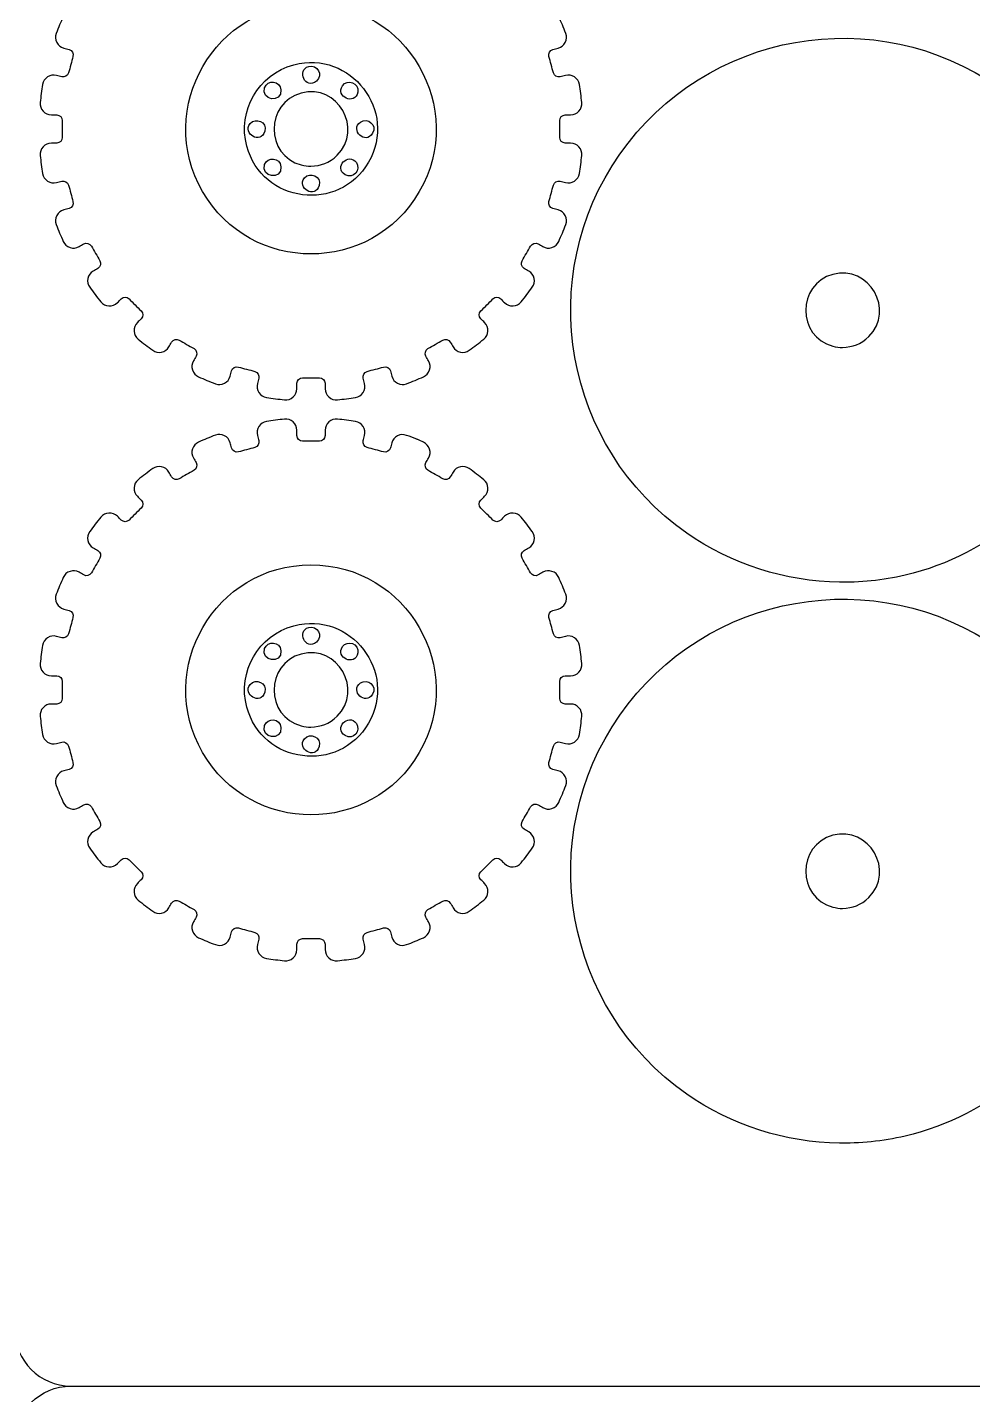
# Model space of a CAD drawing. Extents: x 363 to 933, y 152 to 732.
# Drawn here: x 743.9 to 828.1, y 441.2 to 563.1 of the extents above; entities that cross this region are included whole.
import ezdxf

# ---------------------------------------------------------------- set-up
doc = ezdxf.new("R2010")
doc.units = 0
doc.layers.get('0').update_dxf_attribs({"linetype": 'CONTINUOUS'})

msp = doc.modelspace()

# ---------------------------------------------------------------- linework, layer by layer
at = {"color": 3}
for p, q in [((768.73144, 531.89009), (769.28144, 531.89009)), ((768.73144, 481.89049), (769.28144, 481.89049))]:
    msp.add_line(p, q, dxfattribs=at)
at = {"color": 5}
msp.add_line((747.73314, 442.00749), (927.73304, 442.00749), dxfattribs=at)
msp.add_line((747.73314, 442.00749), (927.73304, 442.00749), dxfattribs=at)
at = {"color": 0}
for points in [[(759.48134, 548.48349), (755.19904, 555.90049), (760.57444, 565.21099), (769.13894, 565.21099)], [(769.13894, 565.21099), (777.70364, 565.21099), (783.07834, 555.90069), (778.79644, 548.48349)], [(767.60584, 559.78099), (772.68574, 561.14129), (776.89784, 555.65219), (774.26874, 551.09769)], [(763.41724, 552.52629), (762.57114, 555.68359), (764.44814, 558.93539), (767.60584, 559.78099)], [(769.62194, 558.32589), (768.64894, 557.52449), (767.80054, 559.32279), (768.94354, 559.63049)], [(768.94354, 559.63049), (769.67274, 559.82669), (770.28644, 558.87309), (769.62194, 558.32589)], [(765.00654, 557.74229), (765.26614, 558.45489), (766.39644, 558.40239), (766.46384, 557.55069)], [(771.94714, 557.91599), (772.38414, 558.53989), (773.46164, 558.19169), (773.30524, 557.35299)], [(766.46384, 557.55069), (766.56334, 556.29199), (764.60084, 556.62839), (765.00654, 557.74229)], [(773.30524, 557.35299), (773.07424, 556.11379), (771.26774, 556.94579), (771.94714, 557.91599)], [(763.71834, 554.54309), (764.20714, 555.12529), (765.25114, 554.68759), (765.02204, 553.86389)], [(774.63474, 553.68319), (773.99514, 552.59599), (772.57904, 553.99569), (773.55194, 554.67679)], [(773.55194, 554.67679), (774.17064, 555.10979), (775.06924, 554.42199), (774.63474, 553.68319)], [(765.02204, 553.86389), (764.68404, 552.64889), (762.95704, 553.63609), (763.71834, 554.54309)], [(774.26874, 551.09769), (771.63984, 546.54339), (764.77834, 547.44709), (763.41724, 552.52629)], [(765.00654, 550.89209), (765.26614, 551.60469), (766.39644, 551.55229), (766.46384, 550.70049)], [(772.18784, 549.98229), (771.10004, 550.62229), (772.50134, 552.03779), (773.18134, 551.06509)], [(773.18134, 551.06509), (773.61444, 550.44539), (772.92604, 549.54809), (772.18784, 549.98229)], [(766.46384, 550.70049), (766.56354, 549.44189), (764.60084, 549.77809), (765.00654, 550.89209)], [(769.86584, 549.02009), (769.52784, 547.80499), (767.80084, 548.79229), (768.56224, 549.69929)], [(768.56224, 549.69929), (769.05104, 550.28139), (770.09484, 549.84369), (769.86584, 549.02009)], [(778.79644, 548.48349), (774.51424, 541.06659), (763.76354, 541.06649), (759.48134, 548.48349)], [(759.48134, 498.48389), (755.19904, 505.90089), (760.57444, 515.21139), (769.13894, 515.21139)], [(769.13894, 515.21139), (777.70364, 515.21139), (783.07834, 505.90109), (778.79644, 498.48389)], [(767.60584, 509.78139), (772.68574, 511.14169), (776.89784, 505.65259), (774.26874, 501.09809)], [(763.41724, 502.52669), (762.57114, 505.68399), (764.44814, 508.93579), (767.60584, 509.78139)], [(769.62194, 508.32629), (768.64894, 507.52489), (767.80054, 509.32319), (768.94354, 509.63089)], [(768.94354, 509.63089), (769.67274, 509.82709), (770.28644, 508.87349), (769.62194, 508.32629)], [(765.00654, 507.74269), (765.26614, 508.45529), (766.39644, 508.40279), (766.46384, 507.55109)], [(771.94714, 507.91639), (772.38414, 508.54029), (773.46164, 508.19209), (773.30524, 507.35339)], [(766.46384, 507.55109), (766.56334, 506.29239), (764.60084, 506.62879), (765.00654, 507.74269)], [(773.30524, 507.35339), (773.07424, 506.11419), (771.26774, 506.94619), (771.94714, 507.91639)], [(763.71834, 504.54349), (764.20714, 505.12569), (765.25114, 504.68799), (765.02204, 503.86429)], [(774.63474, 503.68359), (773.99514, 502.59639), (772.57904, 503.99609), (773.55194, 504.67719)], [(773.55194, 504.67719), (774.17064, 505.11019), (775.06924, 504.42239), (774.63474, 503.68359)], [(765.02204, 503.86429), (764.68404, 502.64929), (762.95704, 503.63649), (763.71834, 504.54349)], [(774.26874, 501.09809), (771.63984, 496.54379), (764.77834, 497.44749), (763.41724, 502.52669)], [(765.00654, 500.89249), (765.26614, 501.60509), (766.39644, 501.55269), (766.46384, 500.70089)], [(772.18784, 499.98269), (771.10004, 500.62269), (772.50134, 502.03819), (773.18134, 501.06549)], [(773.18134, 501.06549), (773.61444, 500.44579), (772.92604, 499.54849), (772.18784, 499.98269)], [(766.46384, 500.70089), (766.56354, 499.44229), (764.60084, 499.77849), (765.00654, 500.89249)], [(768.56224, 499.69969), (769.05104, 500.28179), (770.09484, 499.84409), (769.86584, 499.02049)], [(769.86584, 499.02049), (769.52784, 497.80539), (767.80084, 498.79269), (768.56224, 499.69969)], [(778.79644, 498.48389), (774.51424, 491.06699), (763.76354, 491.06689), (759.48134, 498.48389)]]:
    msp.add_open_spline(points, degree=3, dxfattribs=at)
at = {"color": 3}
for points in [[(796.66834, 551.80569), (804.34314, 562.77159), (819.49754, 565.44069), (830.44584, 557.77819)], [(747.05394, 564.08749), (746.83104, 563.59319), (746.62334, 563.09199), (746.43154, 562.58479)], [(791.84634, 562.58459), (791.65454, 563.09189), (791.44684, 563.59319), (791.22384, 564.08749)], [(746.43154, 562.58479), (746.32654, 562.30709), (746.34124, 562.04069), (746.47624, 561.77629)], [(791.80154, 561.77609), (791.93654, 562.04049), (791.95134, 562.30689), (791.84634, 562.58459)], [(746.47624, 561.77629), (746.61144, 561.51139), (746.81784, 561.34379), (747.10494, 561.26589)], [(747.10494, 561.26589), (747.25944, 561.22399), (747.41394, 561.18199), (747.56854, 561.14009)], [(747.56854, 561.14009), (747.83384, 561.06819), (747.99184, 560.79359), (747.92074, 560.52809)], [(790.35704, 560.52809), (790.28594, 560.79359), (790.44394, 561.06819), (790.70924, 561.14009)], [(790.70924, 561.14009), (790.86384, 561.18199), (791.01834, 561.22399), (791.17284, 561.26589)], [(791.17284, 561.26589), (791.45974, 561.34379), (791.66634, 561.51129), (791.80154, 561.77609)], [(747.92074, 560.52809), (747.79024, 560.04089), (747.65964, 559.55369), (747.52914, 559.06649)], [(790.74864, 559.06649), (790.61814, 559.55369), (790.48754, 560.04089), (790.35704, 560.52809)], [(745.65394, 558.70759), (745.40444, 558.54589), (745.25894, 558.32339), (745.21104, 558.02999)], [(746.45344, 558.83539), (746.16614, 558.91139), (745.90334, 558.86929), (745.65394, 558.70759)], [(746.91824, 558.71249), (746.76334, 558.75349), (746.60844, 558.79439), (746.45344, 558.83539)], [(747.52914, 559.06649), (747.45804, 558.80099), (747.18394, 558.64219), (746.91824, 558.71249)], [(791.35954, 558.71249), (791.09384, 558.64219), (790.81974, 558.80099), (790.74864, 559.06649)], [(791.82444, 558.83539), (791.66944, 558.79439), (791.51444, 558.75349), (791.35954, 558.71249)], [(792.62394, 558.70759), (792.37454, 558.86929), (792.11174, 558.91129), (791.82444, 558.83539)], [(793.06684, 558.02989), (793.01884, 558.32339), (792.87354, 558.54589), (792.62394, 558.70759)], [(745.21104, 558.02999), (745.12354, 557.49469), (745.05264, 556.95669), (744.99864, 556.41699)], [(793.27924, 556.41699), (793.22524, 556.95669), (793.15434, 557.49459), (793.06684, 558.02989)], [(744.99864, 556.41699), (744.96914, 556.12159), (745.05244, 555.86809), (745.25124, 555.64759)], [(793.02664, 555.64759), (793.22544, 555.86809), (793.30874, 556.12159), (793.27924, 556.41699)], [(745.25124, 555.64759), (745.45054, 555.42679), (745.69334, 555.31839), (745.99074, 555.31749)], [(745.99074, 555.31749), (746.15084, 555.31699), (746.31104, 555.31649), (746.47124, 555.31599)], [(746.47124, 555.31599), (746.74604, 555.31509), (746.96964, 555.09079), (746.96964, 554.81599)], [(746.96964, 554.81599), (746.96964, 554.31159), (746.96964, 553.80729), (746.96964, 553.30289)], [(791.30824, 554.81589), (791.30824, 555.09059), (791.53164, 555.31489), (791.80634, 555.31589)], [(791.30824, 553.30289), (791.30824, 553.80719), (791.30824, 554.31159), (791.30824, 554.81589)], [(791.80634, 555.31589), (791.96664, 555.31649), (792.12694, 555.31699), (792.28714, 555.31749)], [(792.28714, 555.31749), (792.58454, 555.31839), (792.82734, 555.42679), (793.02664, 555.64759)], [(745.25114, 552.47099), (745.05234, 552.25059), (744.96914, 551.99719), (744.99864, 551.70179)], [(745.99034, 552.80129), (745.69294, 552.80029), (745.45024, 552.69179), (745.25114, 552.47099)], [(746.47124, 552.80289), (746.31094, 552.80239), (746.15064, 552.80179), (745.99034, 552.80129)], [(746.96964, 553.30289), (746.96964, 553.02809), (746.74604, 552.80379), (746.47124, 552.80289)], [(791.80664, 552.80289), (791.53184, 552.80379), (791.30824, 553.02809), (791.30824, 553.30289)], [(792.28754, 552.80129), (792.12724, 552.80179), (791.96694, 552.80239), (791.80664, 552.80289)], [(793.02674, 552.47099), (792.82764, 552.69179), (792.58494, 552.80029), (792.28754, 552.80129)], [(793.27924, 551.70179), (793.30874, 551.99719), (793.22554, 552.25059), (793.02674, 552.47099)], [(744.99864, 551.70179), (745.05264, 551.16209), (745.12354, 550.62409), (745.21104, 550.08869)], [(802.64084, 518.02809), (791.67494, 525.70309), (789.00574, 540.85729), (796.66834, 551.80569)], [(793.06684, 550.08879), (793.15434, 550.62409), (793.22524, 551.16209), (793.27924, 551.70179)], [(745.21104, 550.08869), (745.25894, 549.79529), (745.40444, 549.57279), (745.65394, 549.41109)], [(792.62394, 549.41099), (792.87344, 549.57279), (793.01894, 549.79529), (793.06684, 550.08879)], [(745.65394, 549.41109), (745.90334, 549.24939), (746.16614, 549.20729), (746.45344, 549.28329)], [(746.45344, 549.28329), (746.60834, 549.32419), (746.76334, 549.36519), (746.91824, 549.40619)], [(746.91824, 549.40619), (747.18394, 549.47649), (747.45794, 549.31769), (747.52914, 549.05219)], [(747.52914, 549.05219), (747.65964, 548.56509), (747.79024, 548.07789), (747.92074, 547.59079)], [(790.35704, 547.59079), (790.48754, 548.07789), (790.61814, 548.56499), (790.74864, 549.05219)], [(790.74864, 549.05219), (790.81984, 549.31769), (791.09384, 549.47649), (791.35954, 549.40619)], [(791.35954, 549.40619), (791.51444, 549.36519), (791.66944, 549.32429), (791.82444, 549.28329)], [(791.82444, 549.28329), (792.11174, 549.20739), (792.37454, 549.24939), (792.62394, 549.41099)], [(747.92074, 547.59079), (747.99184, 547.32529), (747.83394, 547.05079), (747.56864, 546.97879)], [(790.70914, 546.97879), (790.44384, 547.05079), (790.28594, 547.32529), (790.35704, 547.59079)], [(746.47604, 546.34239), (746.34114, 546.07809), (746.32644, 545.81169), (746.43144, 545.53409)], [(747.10454, 546.85279), (746.81764, 546.77479), (746.61124, 546.60719), (746.47604, 546.34239)], [(747.56864, 546.97879), (747.41394, 546.93689), (747.25924, 546.89489), (747.10454, 546.85279)], [(791.17334, 546.85279), (791.01864, 546.89479), (790.86384, 546.93689), (790.70914, 546.97879)], [(791.80174, 546.34259), (791.66654, 546.60729), (791.46014, 546.77489), (791.17334, 546.85279)], [(791.84644, 545.53419), (791.95144, 545.81189), (791.93664, 546.07819), (791.80174, 546.34259)], [(746.43144, 545.53409), (746.62334, 545.02679), (746.83084, 544.52539), (747.05394, 544.03109)], [(791.22384, 544.03109), (791.44694, 544.52549), (791.65464, 545.02679), (791.84644, 545.53419)], [(747.05394, 544.03109), (747.17634, 543.75999), (747.37434, 543.58269), (747.65734, 543.49109)], [(748.46274, 543.57489), (748.60174, 543.65449), (748.74084, 543.73419), (748.87984, 543.81379)], [(748.87984, 543.81379), (749.11834, 543.95029), (749.42394, 543.86789), (749.56134, 543.62999)], [(749.56134, 543.62999), (749.81354, 543.19319), (750.06574, 542.75639), (750.31794, 542.31959)], [(787.95984, 542.31959), (788.21204, 542.75639), (788.46424, 543.19309), (788.71644, 543.62989)], [(788.71644, 543.62989), (788.85384, 543.86789), (789.15944, 543.95029), (789.39794, 543.81379)], [(789.39794, 543.81379), (789.53694, 543.73419), (789.67604, 543.65449), (789.81504, 543.57489)], [(790.62044, 543.49109), (790.90334, 543.58269), (791.10144, 543.75999), (791.22384, 544.03109)], [(747.65734, 543.49109), (747.94004, 543.39949), (748.20484, 543.42709), (748.46274, 543.57489)], [(789.81504, 543.57489), (790.07294, 543.42709), (790.33774, 543.39949), (790.62044, 543.49109)], [(749.72084, 541.39559), (749.46374, 541.24619), (749.30774, 541.03079), (749.24564, 540.73999)], [(750.13644, 541.63749), (749.99794, 541.55679), (749.85944, 541.47619), (749.72084, 541.39559)], [(750.31794, 542.31959), (750.45534, 542.08159), (750.37394, 541.77569), (750.13644, 541.63749)], [(788.14134, 541.63749), (787.90384, 541.77569), (787.82244, 542.08159), (787.95984, 542.31959)], [(788.55694, 541.39559), (788.41834, 541.47619), (788.27984, 541.55679), (788.14134, 541.63749)], [(789.03214, 540.73999), (788.97004, 541.03079), (788.81404, 541.24619), (788.55694, 541.39559)], [(749.24564, 540.73999), (749.18374, 540.45009), (749.23854, 540.18809), (749.41164, 539.94739)], [(749.41164, 539.94739), (749.72834, 539.50699), (750.05874, 539.07649), (750.40214, 538.65669)], [(787.87564, 538.65669), (788.21904, 539.07649), (788.54944, 539.50699), (788.86614, 539.94739)], [(788.86614, 539.94739), (789.03924, 540.18809), (789.09404, 540.45009), (789.03214, 540.73999)], [(751.88084, 538.58059), (751.99444, 538.69349), (752.10814, 538.80629), (752.22164, 538.91919)], [(752.22164, 538.91919), (752.41654, 539.11309), (752.73334, 539.11269), (752.92774, 538.91829)], [(752.92774, 538.91829), (753.28444, 538.56169), (753.64104, 538.20499), (753.99774, 537.84839)], [(784.28004, 537.84839), (784.63674, 538.20499), (784.99334, 538.56159), (785.34994, 538.91829)], [(785.34994, 538.91829), (785.54434, 539.11269), (785.86124, 539.11309), (786.05614, 538.91919)], [(786.05614, 538.91919), (786.16964, 538.80629), (786.28334, 538.69349), (786.39694, 538.58059)], [(750.40214, 538.65669), (750.59034, 538.42659), (750.82764, 538.30659), (751.12454, 538.29129)], [(751.12454, 538.29129), (751.42064, 538.27609), (751.67054, 538.37169), (751.88084, 538.58059)], [(753.99774, 537.84839), (754.19194, 537.65409), (754.19254, 537.33749), (753.99894, 537.14249)], [(784.27874, 537.14249), (784.08514, 537.33749), (784.08574, 537.65409), (784.28004, 537.84839)], [(786.39694, 538.58059), (786.60724, 538.37169), (786.85714, 538.27609), (787.15324, 538.29129)], [(787.15324, 538.29129), (787.45014, 538.30659), (787.68744, 538.42659), (787.87564, 538.65669)], [(753.65994, 536.80119), (753.45114, 536.59089), (753.35554, 536.34109), (753.37074, 536.04509)], [(753.99894, 537.14249), (753.88594, 537.02869), (753.77294, 536.91499), (753.65994, 536.80119)], [(784.61774, 536.80119), (784.50474, 536.91489), (784.39174, 537.02869), (784.27874, 537.14249)], [(784.90694, 536.04489), (784.92214, 536.34089), (784.82664, 536.59079), (784.61774, 536.80119)], [(753.37074, 536.04509), (753.38614, 535.74819), (753.50604, 535.51089), (753.73614, 535.32259)], [(753.73614, 535.32259), (754.15584, 534.97909), (754.58634, 534.64889), (755.02674, 534.33229)], [(756.47494, 534.64139), (756.55554, 534.77989), (756.63614, 534.91849), (756.71684, 535.05699)], [(756.71684, 535.05699), (756.85504, 535.29449), (757.16094, 535.37589), (757.39894, 535.23849)], [(757.39894, 535.23849), (757.83574, 534.98629), (758.27254, 534.73409), (758.70934, 534.48189)], [(779.56834, 534.48189), (780.00514, 534.73409), (780.44184, 534.98629), (780.87854, 535.23849)], [(780.87854, 535.23849), (781.11654, 535.37589), (781.42254, 535.29449), (781.56074, 535.05699)], [(781.56074, 535.05699), (781.64144, 534.91849), (781.72204, 534.77989), (781.80264, 534.64139)], [(783.25074, 534.33219), (783.69114, 534.64879), (784.12154, 534.97909), (784.54134, 535.32239)], [(784.54134, 535.32239), (784.77154, 535.51069), (784.89154, 535.74789), (784.90694, 536.04489)], [(755.02674, 534.33229), (755.26744, 534.15919), (755.52934, 534.10419), (755.81924, 534.16609)], [(755.81924, 534.16609), (756.11014, 534.22819), (756.32544, 534.38429), (756.47494, 534.64139)], [(758.70934, 534.48189), (758.94734, 534.34449), (759.02974, 534.03889), (758.89324, 533.80039)], [(779.38454, 533.80029), (779.24784, 534.03879), (779.33034, 534.34449), (779.56834, 534.48189)], [(781.80264, 534.64139), (781.95214, 534.38429), (782.16744, 534.22829), (782.45824, 534.16619)], [(782.45824, 534.16619), (782.74814, 534.10429), (783.01004, 534.15909), (783.25074, 534.33219)], [(758.65434, 533.38329), (758.50654, 533.12539), (758.47894, 532.86059), (758.57054, 532.57789)], [(758.89324, 533.80039), (758.81364, 533.66139), (758.73394, 533.52229), (758.65434, 533.38329)], [(762.05824, 532.48919), (762.13024, 532.75449), (762.40474, 532.91239), (762.67024, 532.84129)], [(762.67024, 532.84129), (763.15744, 532.71079), (763.64454, 532.58019), (764.13174, 532.44969)], [(774.14604, 532.44969), (774.63324, 532.58019), (775.12044, 532.71079), (775.60754, 532.84129)], [(775.60754, 532.84129), (775.87294, 532.91239), (776.14744, 532.75449), (776.21944, 532.48939)], [(779.62364, 533.38289), (779.54394, 533.52209), (779.46424, 533.66119), (779.38454, 533.80029)], [(779.70734, 532.57769), (779.79894, 532.86039), (779.77134, 533.12509), (779.62364, 533.38289)], [(758.57054, 532.57789), (758.66214, 532.29499), (758.83944, 532.09689), (759.11054, 531.97449)], [(759.11054, 531.97449), (759.60494, 531.75139), (760.10624, 531.54369), (760.61364, 531.35189)], [(760.61364, 531.35189), (760.89134, 531.24689), (761.15764, 531.26169), (761.42204, 531.39659)], [(761.42204, 531.39659), (761.68674, 531.53179), (761.85434, 531.73819), (761.93224, 532.02499)], [(761.93224, 532.02499), (761.97424, 532.17969), (762.01634, 532.33449), (762.05824, 532.48919)], [(764.13174, 532.44969), (764.39714, 532.37859), (764.55594, 532.10459), (764.48574, 531.83889)], [(764.48574, 531.83889), (764.44474, 531.68389), (764.40384, 531.52879), (764.36284, 531.37369)], [(767.88234, 531.39169), (767.88324, 531.66649), (768.10754, 531.89009), (768.38234, 531.89009)], [(768.38234, 531.89009), (768.49874, 531.89009), (768.61504, 531.89009), (768.73144, 531.89009)], [(769.28144, 531.89009), (769.48614, 531.89009), (769.69074, 531.89009), (769.89544, 531.89009)], [(769.89544, 531.89009), (770.17014, 531.89009), (770.39444, 531.66669), (770.39544, 531.39199)], [(773.79204, 531.83889), (773.72184, 532.10459), (773.88064, 532.37859), (774.14604, 532.44969)], [(773.91494, 531.37369), (773.87394, 531.52879), (773.83304, 531.68389), (773.79204, 531.83889)], [(776.21944, 532.48939), (776.26144, 532.33469), (776.30344, 532.17999), (776.34534, 532.02539)], [(776.34534, 532.02539), (776.42324, 531.73839), (776.59084, 531.53179), (776.85574, 531.39659)], [(776.85574, 531.39659), (777.12014, 531.26159), (777.38664, 531.24679), (777.66424, 531.35189)], [(777.66424, 531.35189), (778.17154, 531.54369), (778.67294, 531.75129), (779.16724, 531.97439)], [(779.16724, 531.97439), (779.43834, 532.09679), (779.61564, 532.29489), (779.70734, 532.57769)], [(764.36284, 531.37369), (764.28694, 531.08639), (764.32894, 530.82369), (764.49064, 530.57429)], [(764.49064, 530.57429), (764.65234, 530.32469), (764.87484, 530.17939), (765.16834, 530.13139)], [(767.55054, 530.17149), (767.77134, 530.37059), (767.87974, 530.61339), (767.88074, 530.91069)], [(767.88074, 530.91069), (767.88124, 531.07099), (767.88184, 531.23129), (767.88234, 531.39169)], [(770.39544, 531.39199), (770.39604, 531.23169), (770.39654, 531.07139), (770.39704, 530.91109)], [(770.39704, 530.91109), (770.39794, 530.61369), (770.50634, 530.37089), (770.72714, 530.17159)], [(773.10944, 530.13139), (773.40294, 530.17939), (773.62544, 530.32469), (773.78714, 530.57429)], [(773.78714, 530.57429), (773.94884, 530.82369), (773.99084, 531.08639), (773.91494, 531.37369)], [(765.16834, 530.13139), (765.70364, 530.04389), (766.24154, 529.97299), (766.78124, 529.91899)], [(766.78124, 529.91899), (767.07664, 529.88949), (767.33004, 529.97279), (767.55054, 530.17149)], [(770.72714, 530.17159), (770.94764, 529.97279), (771.20114, 529.88949), (771.49654, 529.91899)], [(771.49654, 529.91899), (772.03624, 529.97299), (772.57414, 530.04389), (773.10944, 530.13139)], [(839.33264, 529.59499), (836.64734, 522.23759), (830.40234, 516.50239), (822.83614, 514.47009)], [(765.16834, 527.98779), (764.87484, 527.93979), (764.65234, 527.79449), (764.49064, 527.54489)], [(766.78124, 528.20019), (766.24154, 528.14619), (765.70364, 528.07529), (765.16834, 527.98779)], [(767.55054, 527.94769), (767.33004, 528.14639), (767.07664, 528.22969), (766.78124, 528.20019)], [(767.88074, 527.20849), (767.87974, 527.50579), (767.77134, 527.74859), (767.55054, 527.94769)], [(770.72714, 527.94749), (770.50634, 527.74819), (770.39794, 527.50539), (770.39704, 527.20799)], [(771.49654, 528.20009), (771.20114, 528.22959), (770.94764, 528.14629), (770.72714, 527.94749)], [(773.10964, 527.98769), (772.57434, 528.07529), (772.03634, 528.14609), (771.49654, 528.20009)], [(773.78724, 527.54459), (773.62554, 527.79409), (773.40314, 527.93959), (773.10964, 527.98769)], [(760.61354, 526.76719), (760.10624, 526.57529), (759.60484, 526.36779), (759.11054, 526.14479)], [(761.42184, 526.72259), (761.15754, 526.85749), (760.89114, 526.87219), (760.61354, 526.76719)], [(761.93224, 526.09409), (761.85424, 526.38099), (761.68664, 526.58739), (761.42184, 526.72259)], [(764.49064, 527.54489), (764.32894, 527.29549), (764.28694, 527.03279), (764.36284, 526.74549)], [(764.36284, 526.74549), (764.40384, 526.59039), (764.44474, 526.43529), (764.48574, 526.28029)], [(767.88234, 526.72749), (767.88184, 526.88789), (767.88124, 527.04819), (767.88074, 527.20849)], [(768.38234, 526.22909), (768.10754, 526.22909), (767.88324, 526.45269), (767.88234, 526.72749)], [(770.39554, 526.72749), (770.39464, 526.45269), (770.17034, 526.22909), (769.89554, 526.22909)], [(770.39704, 527.20799), (770.39654, 527.04789), (770.39604, 526.88769), (770.39554, 526.72749)], [(773.91494, 526.74529), (773.99084, 527.03249), (773.94894, 527.29529), (773.78724, 527.54459)], [(773.79204, 526.28039), (773.83304, 526.43529), (773.87394, 526.59029), (773.91494, 526.74529)], [(776.84944, 526.70459), (776.58544, 526.56919), (776.41854, 526.36319), (776.34074, 526.07689)], [(777.65594, 526.75149), (777.37854, 526.85519), (777.11294, 526.83979), (776.84944, 526.70459)], [(778.58214, 526.40529), (778.27344, 526.52069), (777.96464, 526.63599), (777.65594, 526.75149)], [(758.57054, 525.54159), (758.47894, 525.25889), (758.50644, 524.99429), (758.65404, 524.73639)], [(759.11054, 526.14479), (758.83954, 526.02249), (758.66224, 525.82439), (758.57054, 525.54159)], [(762.05834, 525.62999), (762.01634, 525.78469), (761.97434, 525.93939), (761.93224, 526.09409)], [(762.67024, 525.27799), (762.40474, 525.20689), (762.13034, 525.36479), (762.05834, 525.62999)], [(764.13174, 525.66949), (763.64454, 525.53899), (763.15734, 525.40849), (762.67024, 525.27799)], [(764.48574, 526.28029), (764.55594, 526.01459), (764.39714, 525.74059), (764.13174, 525.66949)], [(769.89554, 526.22909), (769.39114, 526.22909), (768.88674, 526.22909), (768.38234, 526.22909)], [(774.14604, 525.66949), (773.88054, 525.74069), (773.72174, 526.01469), (773.79204, 526.28039)], [(775.60754, 525.27799), (775.12044, 525.40849), (774.63324, 525.53899), (774.14604, 525.66949)], [(776.21954, 525.63009), (776.14754, 525.36479), (775.87304, 525.20689), (775.60754, 525.27799)], [(776.34074, 526.07689), (776.30034, 525.92789), (776.25994, 525.77899), (776.21954, 525.63009)], [(778.65524, 526.37479), (778.63114, 526.38599), (778.60704, 526.39599), (778.58214, 526.40529)], [(779.17444, 526.13249), (779.00134, 526.21319), (778.82834, 526.29399), (778.65524, 526.37479)], [(779.70504, 525.52849), (779.61584, 525.80979), (779.44194, 526.00779), (779.17444, 526.13249)], [(779.61964, 524.72919), (779.76614, 524.98499), (779.79424, 525.24749), (779.70504, 525.52849)], [(758.65404, 524.73639), (758.73374, 524.59729), (758.81334, 524.45809), (758.89314, 524.31899)], [(758.89314, 524.31899), (759.02984, 524.08049), (758.94734, 523.77469), (758.70934, 523.63729)], [(779.56834, 523.63729), (779.33034, 523.77469), (779.24784, 524.08049), (779.38454, 524.31889)], [(779.38454, 524.31889), (779.46294, 524.45569), (779.54124, 524.59239), (779.61964, 524.72919)], [(755.02694, 523.78719), (754.58644, 523.47059), (754.15594, 523.14009), (753.73614, 522.79659)], [(755.81944, 523.95299), (755.52954, 524.01489), (755.26764, 523.96019), (755.02694, 523.78719)], [(756.47494, 523.47779), (756.32544, 523.73489), (756.11024, 523.89089), (755.81944, 523.95299)], [(756.71684, 523.06229), (756.63614, 523.20079), (756.55554, 523.33929), (756.47494, 523.47779)], [(757.39894, 522.88079), (757.16094, 522.74339), (756.85504, 522.82479), (756.71684, 523.06229)], [(758.70934, 523.63729), (758.27254, 523.38509), (757.83574, 523.13299), (757.39894, 522.88079)], [(780.87854, 522.88079), (780.44184, 523.13299), (780.00504, 523.38509), (779.56834, 523.63729)], [(781.56074, 523.06219), (781.42244, 522.82479), (781.11654, 522.74339), (780.87854, 522.88079)], [(781.80284, 523.47809), (781.72214, 523.33949), (781.64144, 523.20079), (781.56074, 523.06219)], [(782.45844, 523.95319), (782.16764, 523.89119), (781.95234, 523.73509), (781.80284, 523.47809)], [(783.25084, 523.78709), (783.01024, 523.96009), (782.74834, 524.01509), (782.45844, 523.95319)], [(784.54154, 522.79659), (784.12184, 523.14009), (783.69134, 523.47049), (783.25084, 523.78709)], [(753.37074, 522.07409), (753.35554, 521.77809), (753.45114, 521.52829), (753.65994, 521.31799)], [(753.73614, 522.79659), (753.50604, 522.60829), (753.38614, 522.37099), (753.37074, 522.07409)], [(784.90694, 522.07409), (784.89154, 522.37099), (784.77164, 522.60829), (784.54154, 522.79659)], [(784.61774, 521.31799), (784.82654, 521.52829), (784.92214, 521.77809), (784.90694, 522.07409)], [(753.65994, 521.31799), (753.77284, 521.20429), (753.88584, 521.09049), (753.99874, 520.97689)], [(753.99874, 520.97689), (754.19254, 520.78189), (754.19204, 520.46529), (753.99774, 520.27089)], [(784.27994, 520.27079), (784.08574, 520.46509), (784.08514, 520.78169), (784.27874, 520.97669)], [(784.27874, 520.97669), (784.39174, 521.09049), (784.50474, 521.20419), (784.61774, 521.31799)], [(750.40214, 519.46239), (750.05864, 519.04259), (749.72834, 518.61219), (749.41174, 518.17179)], [(751.12454, 519.82779), (750.82764, 519.81249), (750.59034, 519.69249), (750.40214, 519.46239)], [(751.88084, 519.53849), (751.67054, 519.74739), (751.42064, 519.84299), (751.12454, 519.82779)], [(752.22174, 519.19979), (752.10814, 519.31269), (751.99454, 519.42559), (751.88084, 519.53849)], [(753.99774, 520.27089), (753.64114, 519.91419), (753.28444, 519.55749), (752.92784, 519.20079)], [(785.34994, 519.20079), (784.99334, 519.55749), (784.63664, 519.91419), (784.27994, 520.27079)], [(786.39694, 519.53849), (786.28324, 519.42559), (786.16964, 519.31269), (786.05604, 519.19979)], [(787.15324, 519.82779), (786.85714, 519.84299), (786.60724, 519.74739), (786.39694, 519.53849)], [(787.87564, 519.46239), (787.68744, 519.69249), (787.45014, 519.81249), (787.15324, 519.82779)], [(788.86604, 518.17179), (788.54944, 518.61219), (788.21914, 519.04259), (787.87564, 519.46239)], [(749.41174, 518.17179), (749.23874, 517.93109), (749.18374, 517.66929), (749.24564, 517.37939)], [(752.92784, 519.20079), (752.73344, 519.00649), (752.41674, 519.00599), (752.22174, 519.19979)], [(786.05604, 519.19979), (785.86104, 519.00599), (785.54434, 519.00649), (785.34994, 519.20079)], [(789.03214, 517.37939), (789.09404, 517.66929), (789.03904, 517.93109), (788.86604, 518.17179)], [(816.26734, 513.65979), (811.43244, 513.73089), (806.63374, 515.23359), (802.64084, 518.02809)], [(749.24564, 517.37939), (749.30764, 517.08859), (749.46364, 516.87329), (749.72064, 516.72369)], [(788.55714, 516.72369), (788.81414, 516.87329), (788.97014, 517.08859), (789.03214, 517.37939)], [(750.31794, 515.79959), (750.06574, 515.36279), (749.81354, 514.92609), (749.56134, 514.48929)], [(749.72064, 516.72369), (749.85924, 516.64299), (749.99794, 516.56239), (750.13654, 516.48169)], [(750.13654, 516.48169), (750.37394, 516.34339), (750.45534, 516.03749), (750.31794, 515.79959)], [(787.95984, 515.79959), (787.82244, 516.03749), (787.90384, 516.34339), (788.14124, 516.48169)], [(788.71644, 514.48929), (788.46424, 514.92609), (788.21204, 515.36279), (787.95984, 515.79959)], [(788.14124, 516.48169), (788.27984, 516.56239), (788.41854, 516.64299), (788.55714, 516.72369)], [(747.65714, 514.62809), (747.37424, 514.53639), (747.17614, 514.35899), (747.05394, 514.08789)], [(748.46254, 514.54439), (748.20464, 514.69219), (747.93984, 514.71969), (747.65714, 514.62809)], [(748.87974, 514.30549), (748.74074, 514.38519), (748.60154, 514.46479), (748.46254, 514.54439)], [(749.56134, 514.48929), (749.42394, 514.25129), (749.11824, 514.16879), (748.87974, 514.30549)], [(789.39804, 514.30549), (789.15954, 514.16879), (788.85384, 514.25129), (788.71644, 514.48929)], [(789.81524, 514.54439), (789.67624, 514.46479), (789.53704, 514.38519), (789.39804, 514.30549)], [(790.62064, 514.62809), (790.33794, 514.71969), (790.07314, 514.69219), (789.81524, 514.54439)], [(791.22384, 514.08789), (791.10154, 514.35899), (790.90354, 514.53639), (790.62064, 514.62809)], [(796.66834, 501.80609), (804.34314, 512.77199), (819.49754, 515.44109), (830.44584, 507.77859)], [(822.83614, 514.47009), (820.86624, 513.94099), (818.84104, 513.67359), (816.81734, 513.65789)], [(747.05394, 514.08789), (746.83104, 513.59359), (746.62334, 513.09239), (746.43154, 512.58519)], [(791.84634, 512.58499), (791.65454, 513.09229), (791.44684, 513.59359), (791.22384, 514.08789)], [(816.47364, 513.65759), (816.40494, 513.65809), (816.33614, 513.65879), (816.26734, 513.65979)], [(816.81734, 513.65789), (816.70264, 513.65699), (816.58804, 513.65689), (816.47364, 513.65759)], [(746.43154, 512.58519), (746.32654, 512.30749), (746.34124, 512.04109), (746.47624, 511.77669)], [(791.80154, 511.77649), (791.93654, 512.04089), (791.95134, 512.30729), (791.84634, 512.58499)], [(746.47624, 511.77669), (746.61144, 511.51179), (746.81784, 511.34419), (747.10494, 511.26629)], [(747.10494, 511.26629), (747.25944, 511.22439), (747.41394, 511.18239), (747.56854, 511.14049)], [(747.56854, 511.14049), (747.83384, 511.06859), (747.99184, 510.79399), (747.92074, 510.52849)], [(790.35704, 510.52849), (790.28594, 510.79399), (790.44394, 511.06859), (790.70924, 511.14049)], [(790.70924, 511.14049), (790.86384, 511.18239), (791.01834, 511.22439), (791.17284, 511.26629)], [(791.17284, 511.26629), (791.45974, 511.34419), (791.66634, 511.51169), (791.80154, 511.77649)], [(747.92074, 510.52849), (747.79024, 510.04129), (747.65964, 509.55409), (747.52914, 509.06689)], [(790.74864, 509.06689), (790.61814, 509.55409), (790.48754, 510.04129), (790.35704, 510.52849)], [(745.65394, 508.70799), (745.40444, 508.54629), (745.25894, 508.32379), (745.21104, 508.03039)], [(746.45344, 508.83579), (746.16614, 508.91179), (745.90334, 508.86969), (745.65394, 508.70799)], [(746.91824, 508.71289), (746.76334, 508.75389), (746.60844, 508.79479), (746.45344, 508.83579)], [(747.52914, 509.06689), (747.45804, 508.80139), (747.18394, 508.64259), (746.91824, 508.71289)], [(791.35954, 508.71289), (791.09384, 508.64259), (790.81974, 508.80139), (790.74864, 509.06689)], [(791.82444, 508.83579), (791.66944, 508.79479), (791.51444, 508.75389), (791.35954, 508.71289)], [(792.62394, 508.70799), (792.37454, 508.86969), (792.11174, 508.91169), (791.82444, 508.83579)], [(793.06684, 508.03029), (793.01884, 508.32379), (792.87354, 508.54629), (792.62394, 508.70799)], [(745.21104, 508.03039), (745.12354, 507.49509), (745.05264, 506.95709), (744.99864, 506.41739)], [(793.27924, 506.41739), (793.22524, 506.95709), (793.15434, 507.49499), (793.06684, 508.03029)], [(744.99864, 506.41739), (744.96914, 506.12199), (745.05244, 505.86849), (745.25124, 505.64799)], [(793.02664, 505.64799), (793.22544, 505.86849), (793.30874, 506.12199), (793.27924, 506.41739)], [(745.25124, 505.64799), (745.45054, 505.42719), (745.69334, 505.31879), (745.99074, 505.31789)], [(745.99074, 505.31789), (746.15084, 505.31739), (746.31104, 505.31689), (746.47124, 505.31639)], [(746.47124, 505.31639), (746.74604, 505.31549), (746.96964, 505.09119), (746.96964, 504.81639)], [(746.96964, 504.81639), (746.96964, 504.31199), (746.96964, 503.80769), (746.96964, 503.30329)], [(791.30824, 504.81629), (791.30824, 505.09099), (791.53164, 505.31529), (791.80634, 505.31629)], [(791.30824, 503.30329), (791.30824, 503.80759), (791.30824, 504.31199), (791.30824, 504.81629)], [(791.80634, 505.31629), (791.96664, 505.31689), (792.12694, 505.31739), (792.28714, 505.31789)], [(792.28714, 505.31789), (792.58454, 505.31879), (792.82734, 505.42719), (793.02664, 505.64799)], [(745.25114, 502.47139), (745.05234, 502.25099), (744.96914, 501.99759), (744.99864, 501.70219)], [(745.99034, 502.80169), (745.69294, 502.80069), (745.45024, 502.69219), (745.25114, 502.47139)], [(746.47124, 502.80329), (746.31094, 502.80279), (746.15064, 502.80219), (745.99034, 502.80169)], [(746.96964, 503.30329), (746.96964, 503.02849), (746.74604, 502.80419), (746.47124, 502.80329)], [(791.80664, 502.80329), (791.53184, 502.80419), (791.30824, 503.02849), (791.30824, 503.30329)], [(792.28754, 502.80169), (792.12724, 502.80219), (791.96694, 502.80279), (791.80664, 502.80329)], [(793.02674, 502.47139), (792.82764, 502.69219), (792.58494, 502.80069), (792.28754, 502.80169)], [(793.27924, 501.70219), (793.30874, 501.99759), (793.22554, 502.25099), (793.02674, 502.47139)], [(744.99864, 501.70219), (745.05264, 501.16249), (745.12354, 500.62449), (745.21104, 500.08909)], [(802.64084, 468.02849), (791.67494, 475.70349), (789.00574, 490.85769), (796.66834, 501.80609)], [(793.06684, 500.08919), (793.15434, 500.62449), (793.22524, 501.16249), (793.27924, 501.70219)], [(745.21104, 500.08909), (745.25894, 499.79569), (745.40444, 499.57319), (745.65394, 499.41149)], [(792.62394, 499.41139), (792.87344, 499.57319), (793.01894, 499.79569), (793.06684, 500.08919)], [(745.65394, 499.41149), (745.90334, 499.24979), (746.16614, 499.20769), (746.45344, 499.28369)], [(746.45344, 499.28369), (746.60834, 499.32459), (746.76334, 499.36559), (746.91824, 499.40659)], [(746.91824, 499.40659), (747.18394, 499.47689), (747.45794, 499.31809), (747.52914, 499.05259)], [(747.52914, 499.05259), (747.65964, 498.56549), (747.79024, 498.07829), (747.92074, 497.59119)], [(790.35704, 497.59119), (790.48754, 498.07829), (790.61814, 498.56539), (790.74864, 499.05259)], [(790.74864, 499.05259), (790.81984, 499.31809), (791.09384, 499.47689), (791.35954, 499.40659)], [(791.35954, 499.40659), (791.51444, 499.36559), (791.66944, 499.32469), (791.82444, 499.28369)], [(791.82444, 499.28369), (792.11174, 499.20779), (792.37454, 499.24979), (792.62394, 499.41139)], [(747.92074, 497.59119), (747.99184, 497.32569), (747.83394, 497.05119), (747.56864, 496.97919)], [(790.70914, 496.97919), (790.44384, 497.05119), (790.28594, 497.32569), (790.35704, 497.59119)], [(746.47604, 496.34279), (746.34114, 496.07849), (746.32644, 495.81209), (746.43144, 495.53449)], [(747.10454, 496.85319), (746.81764, 496.77519), (746.61124, 496.60759), (746.47604, 496.34279)], [(747.56864, 496.97919), (747.41394, 496.93729), (747.25924, 496.89529), (747.10454, 496.85319)], [(791.17334, 496.85319), (791.01864, 496.89519), (790.86384, 496.93729), (790.70914, 496.97919)], [(791.80174, 496.34299), (791.66654, 496.60769), (791.46014, 496.77529), (791.17334, 496.85319)], [(791.84644, 495.53459), (791.95144, 495.81229), (791.93664, 496.07859), (791.80174, 496.34299)], [(746.43144, 495.53449), (746.62334, 495.02719), (746.83084, 494.52579), (747.05394, 494.03149)], [(791.22384, 494.03149), (791.44694, 494.52589), (791.65464, 495.02719), (791.84644, 495.53459)], [(747.05394, 494.03149), (747.17634, 493.76039), (747.37434, 493.58309), (747.65734, 493.49149)], [(748.46274, 493.57529), (748.60174, 493.65489), (748.74084, 493.73459), (748.87984, 493.81419)], [(748.87984, 493.81419), (749.11834, 493.95069), (749.42394, 493.86829), (749.56134, 493.63039)], [(749.56134, 493.63039), (749.81354, 493.19359), (750.06574, 492.75679), (750.31794, 492.31999)], [(787.95984, 492.31999), (788.21204, 492.75679), (788.46424, 493.19349), (788.71644, 493.63029)], [(788.71644, 493.63029), (788.85384, 493.86829), (789.15944, 493.95069), (789.39794, 493.81419)], [(789.39794, 493.81419), (789.53694, 493.73459), (789.67604, 493.65489), (789.81504, 493.57529)], [(790.62044, 493.49149), (790.90334, 493.58309), (791.10144, 493.76039), (791.22384, 494.03149)], [(747.65734, 493.49149), (747.94004, 493.39989), (748.20484, 493.42749), (748.46274, 493.57529)], [(789.81504, 493.57529), (790.07294, 493.42749), (790.33774, 493.39989), (790.62044, 493.49149)], [(749.72084, 491.39599), (749.46374, 491.24659), (749.30774, 491.03119), (749.24564, 490.74039)], [(750.13644, 491.63789), (749.99794, 491.55719), (749.85944, 491.47659), (749.72084, 491.39599)], [(750.31794, 492.31999), (750.45534, 492.08199), (750.37394, 491.77609), (750.13644, 491.63789)], [(788.14134, 491.63789), (787.90384, 491.77609), (787.82244, 492.08199), (787.95984, 492.31999)], [(788.55694, 491.39599), (788.41834, 491.47659), (788.27984, 491.55719), (788.14134, 491.63789)], [(789.03214, 490.74039), (788.97004, 491.03119), (788.81404, 491.24659), (788.55694, 491.39599)], [(749.24564, 490.74039), (749.18374, 490.45049), (749.23854, 490.18849), (749.41164, 489.94779)], [(788.86614, 489.94779), (789.03924, 490.18849), (789.09404, 490.45049), (789.03214, 490.74039)], [(749.41164, 489.94779), (749.72834, 489.50739), (750.05874, 489.07689), (750.40214, 488.65709)], [(751.88084, 488.58099), (751.99444, 488.69389), (752.10814, 488.80669), (752.22164, 488.91959)], [(752.22164, 488.91959), (752.41654, 489.11349), (752.73334, 489.11309), (752.92774, 488.91869)], [(752.92774, 488.91869), (753.28444, 488.56209), (753.64104, 488.20539), (753.99774, 487.84879)], [(784.28004, 487.84879), (784.63674, 488.20539), (784.99334, 488.56199), (785.34994, 488.91869)], [(785.34994, 488.91869), (785.54434, 489.11309), (785.86124, 489.11349), (786.05614, 488.91959)], [(786.05614, 488.91959), (786.16964, 488.80669), (786.28334, 488.69389), (786.39694, 488.58099)], [(787.87564, 488.65709), (788.21904, 489.07689), (788.54944, 489.50739), (788.86614, 489.94779)], [(750.40214, 488.65709), (750.59034, 488.42699), (750.82764, 488.30699), (751.12454, 488.29169)], [(751.12454, 488.29169), (751.42064, 488.27649), (751.67054, 488.37209), (751.88084, 488.58099)], [(753.99774, 487.84879), (754.19194, 487.65449), (754.19254, 487.33789), (753.99894, 487.14289)], [(784.27874, 487.14289), (784.08514, 487.33789), (784.08574, 487.65449), (784.28004, 487.84879)], [(786.39694, 488.58099), (786.60724, 488.37209), (786.85714, 488.27649), (787.15324, 488.29169)], [(787.15324, 488.29169), (787.45014, 488.30699), (787.68744, 488.42699), (787.87564, 488.65709)], [(753.65994, 486.80159), (753.45114, 486.59129), (753.35554, 486.34149), (753.37074, 486.04549)], [(753.99894, 487.14289), (753.88594, 487.02909), (753.77294, 486.91539), (753.65994, 486.80159)], [(784.61774, 486.80159), (784.50474, 486.91529), (784.39174, 487.02909), (784.27874, 487.14289)], [(784.90694, 486.04529), (784.92214, 486.34129), (784.82664, 486.59119), (784.61774, 486.80159)], [(753.37074, 486.04549), (753.38614, 485.74859), (753.50604, 485.51129), (753.73614, 485.32299)], [(753.73614, 485.32299), (754.15584, 484.97949), (754.58634, 484.64929), (755.02674, 484.33269)], [(756.71684, 485.05739), (756.85504, 485.29489), (757.16094, 485.37629), (757.39894, 485.23889)], [(757.39894, 485.23889), (757.83574, 484.98669), (758.27254, 484.73449), (758.70934, 484.48229)], [(779.56834, 484.48229), (780.00514, 484.73449), (780.44184, 484.98669), (780.87854, 485.23889)], [(780.87854, 485.23889), (781.11654, 485.37629), (781.42254, 485.29489), (781.56074, 485.05739)], [(783.25074, 484.33259), (783.69114, 484.64919), (784.12154, 484.97949), (784.54134, 485.32279)], [(784.54134, 485.32279), (784.77154, 485.51109), (784.89154, 485.74829), (784.90694, 486.04529)], [(755.02674, 484.33269), (755.26744, 484.15959), (755.52934, 484.10459), (755.81924, 484.16649)], [(755.81924, 484.16649), (756.11014, 484.22859), (756.32544, 484.38469), (756.47494, 484.64179)], [(756.47494, 484.64179), (756.55554, 484.78029), (756.63614, 484.91889), (756.71684, 485.05739)], [(758.70934, 484.48229), (758.94734, 484.34489), (759.02974, 484.03929), (758.89324, 483.80079)], [(779.38454, 483.80069), (779.24784, 484.03919), (779.33034, 484.34489), (779.56834, 484.48229)], [(781.56074, 485.05739), (781.64144, 484.91889), (781.72204, 484.78029), (781.80264, 484.64179)], [(781.80264, 484.64179), (781.95214, 484.38469), (782.16744, 484.22869), (782.45824, 484.16659)], [(782.45824, 484.16659), (782.74814, 484.10469), (783.01004, 484.15949), (783.25074, 484.33259)], [(758.65434, 483.38369), (758.50654, 483.12579), (758.47894, 482.86099), (758.57054, 482.57829)], [(758.89324, 483.80079), (758.81364, 483.66179), (758.73394, 483.52269), (758.65434, 483.38369)], [(762.05824, 482.48959), (762.13024, 482.75489), (762.40474, 482.91279), (762.67024, 482.84169)], [(762.67024, 482.84169), (763.15744, 482.71119), (763.64454, 482.58059), (764.13174, 482.45009)], [(774.14604, 482.45009), (774.63324, 482.58059), (775.12044, 482.71119), (775.60754, 482.84169)], [(775.60754, 482.84169), (775.87294, 482.91279), (776.14744, 482.75489), (776.21944, 482.48979)], [(779.62364, 483.38329), (779.54394, 483.52249), (779.46424, 483.66159), (779.38454, 483.80069)], [(779.70734, 482.57809), (779.79894, 482.86079), (779.77134, 483.12549), (779.62364, 483.38329)], [(758.57054, 482.57829), (758.66214, 482.29539), (758.83944, 482.09729), (759.11054, 481.97489)], [(759.11054, 481.97489), (759.60494, 481.75179), (760.10624, 481.54409), (760.61364, 481.35229)], [(761.42204, 481.39699), (761.68674, 481.53219), (761.85434, 481.73859), (761.93224, 482.02539)], [(761.93224, 482.02539), (761.97424, 482.18009), (762.01634, 482.33489), (762.05824, 482.48959)], [(764.13174, 482.45009), (764.39714, 482.37899), (764.55594, 482.10499), (764.48574, 481.83929)], [(764.48574, 481.83929), (764.44474, 481.68429), (764.40384, 481.52919), (764.36284, 481.37409)], [(767.88234, 481.39209), (767.88324, 481.66689), (768.10754, 481.89049), (768.38234, 481.89049)], [(768.38234, 481.89049), (768.49874, 481.89049), (768.61504, 481.89049), (768.73144, 481.89049)], [(769.28144, 481.89049), (769.48614, 481.89049), (769.69074, 481.89049), (769.89544, 481.89049)], [(769.89544, 481.89049), (770.17014, 481.89049), (770.39444, 481.66709), (770.39544, 481.39239)], [(773.79204, 481.83929), (773.72184, 482.10499), (773.88064, 482.37899), (774.14604, 482.45009)], [(773.91494, 481.37409), (773.87394, 481.52919), (773.83304, 481.68429), (773.79204, 481.83929)], [(776.21944, 482.48979), (776.26144, 482.33509), (776.30344, 482.18039), (776.34534, 482.02579)], [(776.34534, 482.02579), (776.42324, 481.73879), (776.59084, 481.53219), (776.85574, 481.39699)], [(777.66424, 481.35229), (778.17154, 481.54409), (778.67294, 481.75169), (779.16724, 481.97479)], [(779.16724, 481.97479), (779.43834, 482.09719), (779.61564, 482.29529), (779.70734, 482.57809)], [(760.61364, 481.35229), (760.89134, 481.24729), (761.15764, 481.26209), (761.42204, 481.39699)], [(764.36284, 481.37409), (764.28694, 481.08679), (764.32894, 480.82409), (764.49064, 480.57469)], [(764.49064, 480.57469), (764.65234, 480.32509), (764.87484, 480.17979), (765.16834, 480.13179)], [(767.55054, 480.17189), (767.77134, 480.37099), (767.87974, 480.61379), (767.88074, 480.91109)], [(767.88074, 480.91109), (767.88124, 481.07139), (767.88184, 481.23169), (767.88234, 481.39209)], [(770.39544, 481.39239), (770.39604, 481.23209), (770.39654, 481.07179), (770.39704, 480.91149)], [(770.39704, 480.91149), (770.39794, 480.61409), (770.50634, 480.37129), (770.72714, 480.17199)], [(773.10944, 480.13179), (773.40294, 480.17979), (773.62544, 480.32509), (773.78714, 480.57469)], [(773.78714, 480.57469), (773.94884, 480.82409), (773.99084, 481.08679), (773.91494, 481.37409)], [(776.85574, 481.39699), (777.12014, 481.26199), (777.38664, 481.24719), (777.66424, 481.35229)], [(765.16834, 480.13179), (765.70364, 480.04429), (766.24154, 479.97339), (766.78124, 479.91939)], [(766.78124, 479.91939), (767.07664, 479.88989), (767.33004, 479.97319), (767.55054, 480.17189)], [(770.72714, 480.17199), (770.94764, 479.97319), (771.20114, 479.88989), (771.49654, 479.91939)], [(771.49654, 479.91939), (772.03624, 479.97339), (772.57414, 480.04429), (773.10944, 480.13179)], [(839.33264, 479.59539), (836.64734, 472.23799), (830.40234, 466.50279), (822.83614, 464.47049)], [(816.26734, 463.66019), (811.43244, 463.73129), (806.63374, 465.23399), (802.64084, 468.02849)], [(822.83614, 464.47049), (820.86624, 463.94139), (818.84104, 463.67399), (816.81734, 463.65829)], [(816.47364, 463.65799), (816.40494, 463.65849), (816.33614, 463.65919), (816.26734, 463.66019)], [(816.81734, 463.65829), (816.70264, 463.65739), (816.58804, 463.65729), (816.47364, 463.65799)]]:
    msp.add_open_spline(points, degree=3, dxfattribs=at)
at = {"color": 7}
for points in [[(768.27584, 557.25959), (765.04974, 556.39579), (765.04044, 551.68879), (768.27584, 550.85789)], [(771.47664, 551.71549), (773.83774, 554.07669), (771.50264, 558.12389), (768.27584, 557.25959)], [(769.13344, 550.74499), (770.00984, 550.80319), (770.75854, 550.99749), (771.47664, 551.71549)], [(768.27584, 550.85789), (768.55504, 550.78629), (768.84594, 550.72589), (769.13344, 550.74499)], [(818.87304, 535.55919), (821.23414, 537.92039), (818.89904, 541.96759), (815.67224, 541.10329)], [(815.67224, 541.10329), (812.44614, 540.23949), (812.43684, 535.53249), (815.67224, 534.70159)], [(816.52984, 534.58869), (817.40624, 534.64689), (818.15494, 534.84119), (818.87304, 535.55919)], [(815.67224, 534.70159), (815.95144, 534.62999), (816.24234, 534.56959), (816.52984, 534.58869)], [(768.27584, 507.25999), (765.04974, 506.39619), (765.04044, 501.68919), (768.27584, 500.85829)], [(771.47664, 501.71589), (773.83774, 504.07709), (771.50264, 508.12429), (768.27584, 507.25999)], [(769.13344, 500.74539), (770.00984, 500.80359), (770.75854, 500.99789), (771.47664, 501.71589)], [(768.27584, 500.85829), (768.55504, 500.78669), (768.84594, 500.72629), (769.13344, 500.74539)], [(818.87304, 485.55959), (821.23414, 487.92079), (818.89904, 491.96799), (815.67224, 491.10369)], [(815.67224, 491.10369), (812.44614, 490.23989), (812.43684, 485.53289), (815.67224, 484.70199)], [(816.52984, 484.58909), (817.40624, 484.64729), (818.15494, 484.84159), (818.87304, 485.55959)], [(815.67224, 484.70199), (815.95144, 484.63039), (816.24234, 484.56999), (816.52984, 484.58909)]]:
    msp.add_open_spline(points, degree=3, dxfattribs=at)
at = {"color": 5}
for points in [[(742.73304, 447.00749), (742.73304, 444.25749), (744.98304, 442.00749), (747.73314, 442.00749)], [(742.73304, 437.00749), (742.73304, 439.75749), (744.98304, 442.00749), (747.73314, 442.00749)]]:
    msp.add_open_spline(points, degree=3, dxfattribs=at)

doc.saveas('drawing.dxf')
